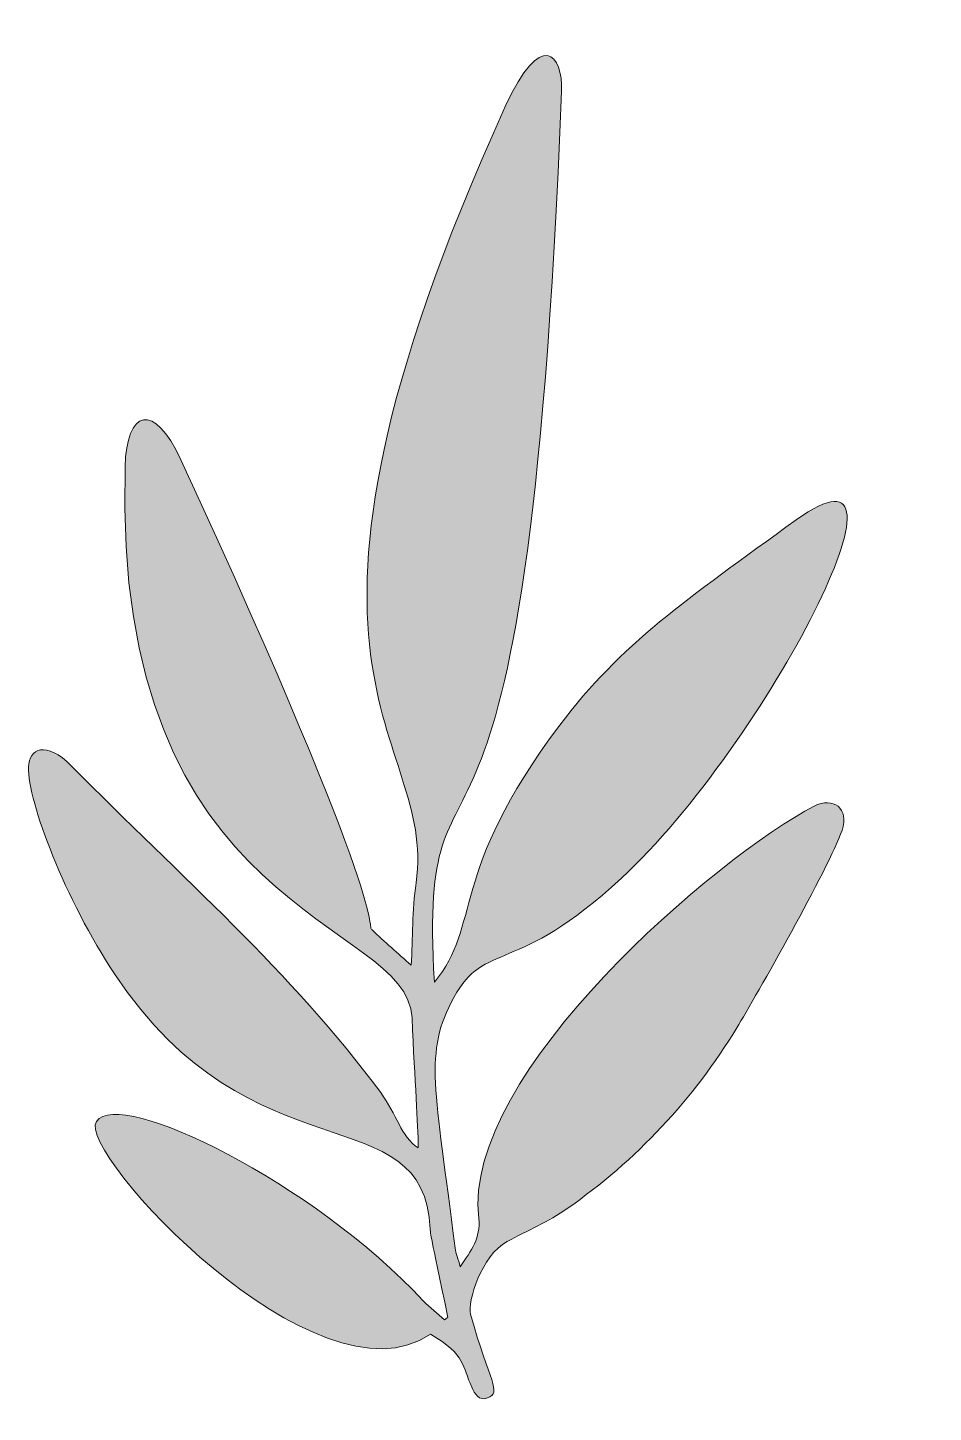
# Model space of a CAD drawing. Header units: millimetres. Extents: x 144 to 2414, y 783 to 2729.
# Drawn here: x 271.1 to 384.3, y 1072.7 to 1245.8 of the extents above; entities that cross this region are included whole.
import ezdxf

# ---------------------------------------------------------------- set-up
doc = ezdxf.new("R2010")
doc.units = ezdxf.units.MM
doc.header["$MEASUREMENT"] = 0
doc.layers.add('Слой 1', color=7, linetype='Continuous', lineweight=0)

msp = doc.modelspace()

# ---------------------------------------------------------------- hatches: boundary and pattern name
at = {"layer": 'Слой 1', "true_color": 0x000000, "transparency": 33554687}
h = msp.add_hatch(color=18, dxfattribs=at)
h.dxf.hatch_style = 2
edge = h.paths.add_edge_path()
edge.add_spline(control_points=[(321.92, 1126.46), (327.88, 1133.52), (323.55, 1139.88), (337.6, 1158.56), (345.27, 1168.75), (353.38, 1174.26), (367.17, 1184.23), (384.32, 1196.62), (363.35, 1156.15), (345.31, 1139.43), (332.02, 1127.13), (328.3, 1131.68), (324.37, 1124.54), (320.56, 1117.63), (321.98, 1113.29), (324.53, 1093.2), (324.61, 1092.51), (324.9, 1091.84), (325.16, 1090.86), (326.53, 1092.88), (327.75, 1094.51), (327.47, 1096.9), (325.29, 1115.02), (357.5, 1142.28), (369.41, 1148.44), (371.78, 1149.67), (373.86, 1148.18), (372.9, 1145.42), (371.27, 1140.73), (362.05, 1124.54), (359.75, 1120.75), (354.3, 1111.76), (347.16, 1104.19), (338.54, 1098.14), (336.22, 1096.51), (333.54, 1095.37), (331.04, 1094.02), (327.81, 1092.29), (326.02, 1086.48), (326.45, 1084.93), (328.79, 1076.4), (330.44, 1075.18), (328.57, 1074.47), (327.45, 1074.06), (326.98, 1075), (326.59, 1075.83), (325.37, 1078.42), (325.96, 1079.81), (321.45, 1082.44), (307.24, 1072.67), (277.08, 1105.3), (279.67, 1109.03), (282.63, 1113.27), (306.77, 1101.42), (320.56, 1086.58), (321.35, 1085.72), (322.33, 1085.03), (323.21, 1084.25), (323.35, 1084.36), (323.47, 1084.46), (323.61, 1084.54), (321.35, 1095.41), (321.45, 1094.75), (321.41, 1095.57), (320.64, 1112.56), (299.21, 1101.46), (281.92, 1127.48), (275.82, 1136.66), (271.07, 1148.95), (271.17, 1153.34), (271.23, 1155.64), (273.35, 1156.7), (276.55, 1153.46), (290.3, 1139.55), (303.96, 1127.83), (315.21, 1112.64), (317.23, 1109.92), (317.74, 1107.13), (319.9, 1105.72), (319.9, 1108.86), (319.48, 1113.78), (319.13, 1121.98), (318.62, 1134.52), (281.59, 1134.27), (283.24, 1190.85), (283.45, 1197.99), (286.81, 1199.13), (290.24, 1191.73), (316.82, 1134.11), (313.36, 1133.7), (314.13, 1132.97), (315.72, 1131.48), (317.35, 1130.05), (319.03, 1128.56), (319.21, 1131.93), (319.15, 1135.43), (319.64, 1138.86), (322.31, 1157.72), (298.09, 1163.9), (330.79, 1235.92), (335.26, 1245.76), (338.01, 1242.38), (337.83, 1237.85), (333.46, 1124.81), (319.82, 1163.14), (321.92, 1126.46)], knot_values=[0, 0, 0, 0, 1, 1, 1, 2, 2, 2, 3, 3, 3, 4, 4, 4, 5, 5, 5, 6, 6, 6, 7, 7, 7, 8, 8, 8, 9, 9, 9, 10, 10, 10, 11, 11, 11, 12, 12, 12, 13, 13, 13, 14, 14, 14, 15, 15, 15, 16, 16, 16, 17, 17, 17, 18, 18, 18, 19, 19, 19, 20, 20, 20, 21, 21, 21, 22, 22, 22, 23, 23, 23, 24, 24, 24, 25, 25, 25, 26, 26, 26, 27, 27, 27, 28, 28, 28, 29, 29, 29, 30, 30, 30, 31, 31, 31, 32, 32, 32, 33, 33, 33, 34, 34, 34, 35, 35, 35, 35], degree=3, periodic=0)

# ---------------------------------------------------------------- linework, layer by layer
at = {"layer": 'Слой 1'}
msp.add_open_spline([(321.92, 1126.46), (327.88, 1133.52), (323.55, 1139.88), (337.6, 1158.56), (345.27, 1168.75), (353.38, 1174.26), (367.17, 1184.23), (384.32, 1196.62), (363.35, 1156.15), (345.31, 1139.43), (332.02, 1127.13), (328.3, 1131.68), (324.37, 1124.54), (320.56, 1117.63), (321.98, 1113.29), (324.53, 1093.2), (324.61, 1092.51), (324.9, 1091.84), (325.16, 1090.86), (326.53, 1092.88), (327.75, 1094.51), (327.47, 1096.9), (325.29, 1115.02), (357.5, 1142.28), (369.41, 1148.44), (371.78, 1149.67), (373.86, 1148.18), (372.9, 1145.42), (371.27, 1140.73), (362.05, 1124.54), (359.75, 1120.75), (354.3, 1111.76), (347.16, 1104.19), (338.54, 1098.14), (336.22, 1096.51), (333.54, 1095.37), (331.04, 1094.02), (327.81, 1092.29), (326.02, 1086.48), (326.45, 1084.93), (328.79, 1076.4), (330.44, 1075.18), (328.57, 1074.47), (327.45, 1074.06), (326.98, 1075), (326.59, 1075.83), (325.37, 1078.42), (325.96, 1079.81), (321.45, 1082.44), (307.24, 1072.67), (277.08, 1105.3), (279.67, 1109.03), (282.63, 1113.27), (306.77, 1101.42), (320.56, 1086.58), (321.35, 1085.72), (322.33, 1085.03), (323.21, 1084.25), (323.35, 1084.36), (323.47, 1084.46), (323.61, 1084.54), (321.35, 1095.41), (321.45, 1094.75), (321.41, 1095.57), (320.64, 1112.56), (299.21, 1101.46), (281.92, 1127.48), (275.82, 1136.66), (271.07, 1148.95), (271.17, 1153.34), (271.23, 1155.64), (273.35, 1156.7), (276.55, 1153.46), (290.3, 1139.55), (303.96, 1127.83), (315.21, 1112.64), (317.23, 1109.92), (317.74, 1107.13), (319.9, 1105.72), (319.9, 1108.86), (319.48, 1113.78), (319.13, 1121.98), (318.62, 1134.52), (281.59, 1134.27), (283.24, 1190.85), (283.45, 1197.99), (286.81, 1199.13), (290.24, 1191.73), (316.82, 1134.11), (313.36, 1133.7), (314.13, 1132.97), (315.72, 1131.48), (317.35, 1130.05), (319.03, 1128.56), (319.21, 1131.93), (319.15, 1135.43), (319.64, 1138.86), (322.31, 1157.72), (298.09, 1163.9), (330.79, 1235.92), (335.26, 1245.76), (338.01, 1242.38), (337.83, 1237.85), (333.46, 1124.81), (319.82, 1163.14), (321.92, 1126.46)], degree=3, knots=[0, 0, 0, 0, 1, 1, 1, 2, 2, 2, 3, 3, 3, 4, 4, 4, 5, 5, 5, 6, 6, 6, 7, 7, 7, 8, 8, 8, 9, 9, 9, 10, 10, 10, 11, 11, 11, 12, 12, 12, 13, 13, 13, 14, 14, 14, 15, 15, 15, 16, 16, 16, 17, 17, 17, 18, 18, 18, 19, 19, 19, 20, 20, 20, 21, 21, 21, 22, 22, 22, 23, 23, 23, 24, 24, 24, 25, 25, 25, 26, 26, 26, 27, 27, 27, 28, 28, 28, 29, 29, 29, 30, 30, 30, 31, 31, 31, 32, 32, 32, 33, 33, 33, 34, 34, 34, 35, 35, 35, 35], dxfattribs=at)

doc.saveas('drawing.dxf')
